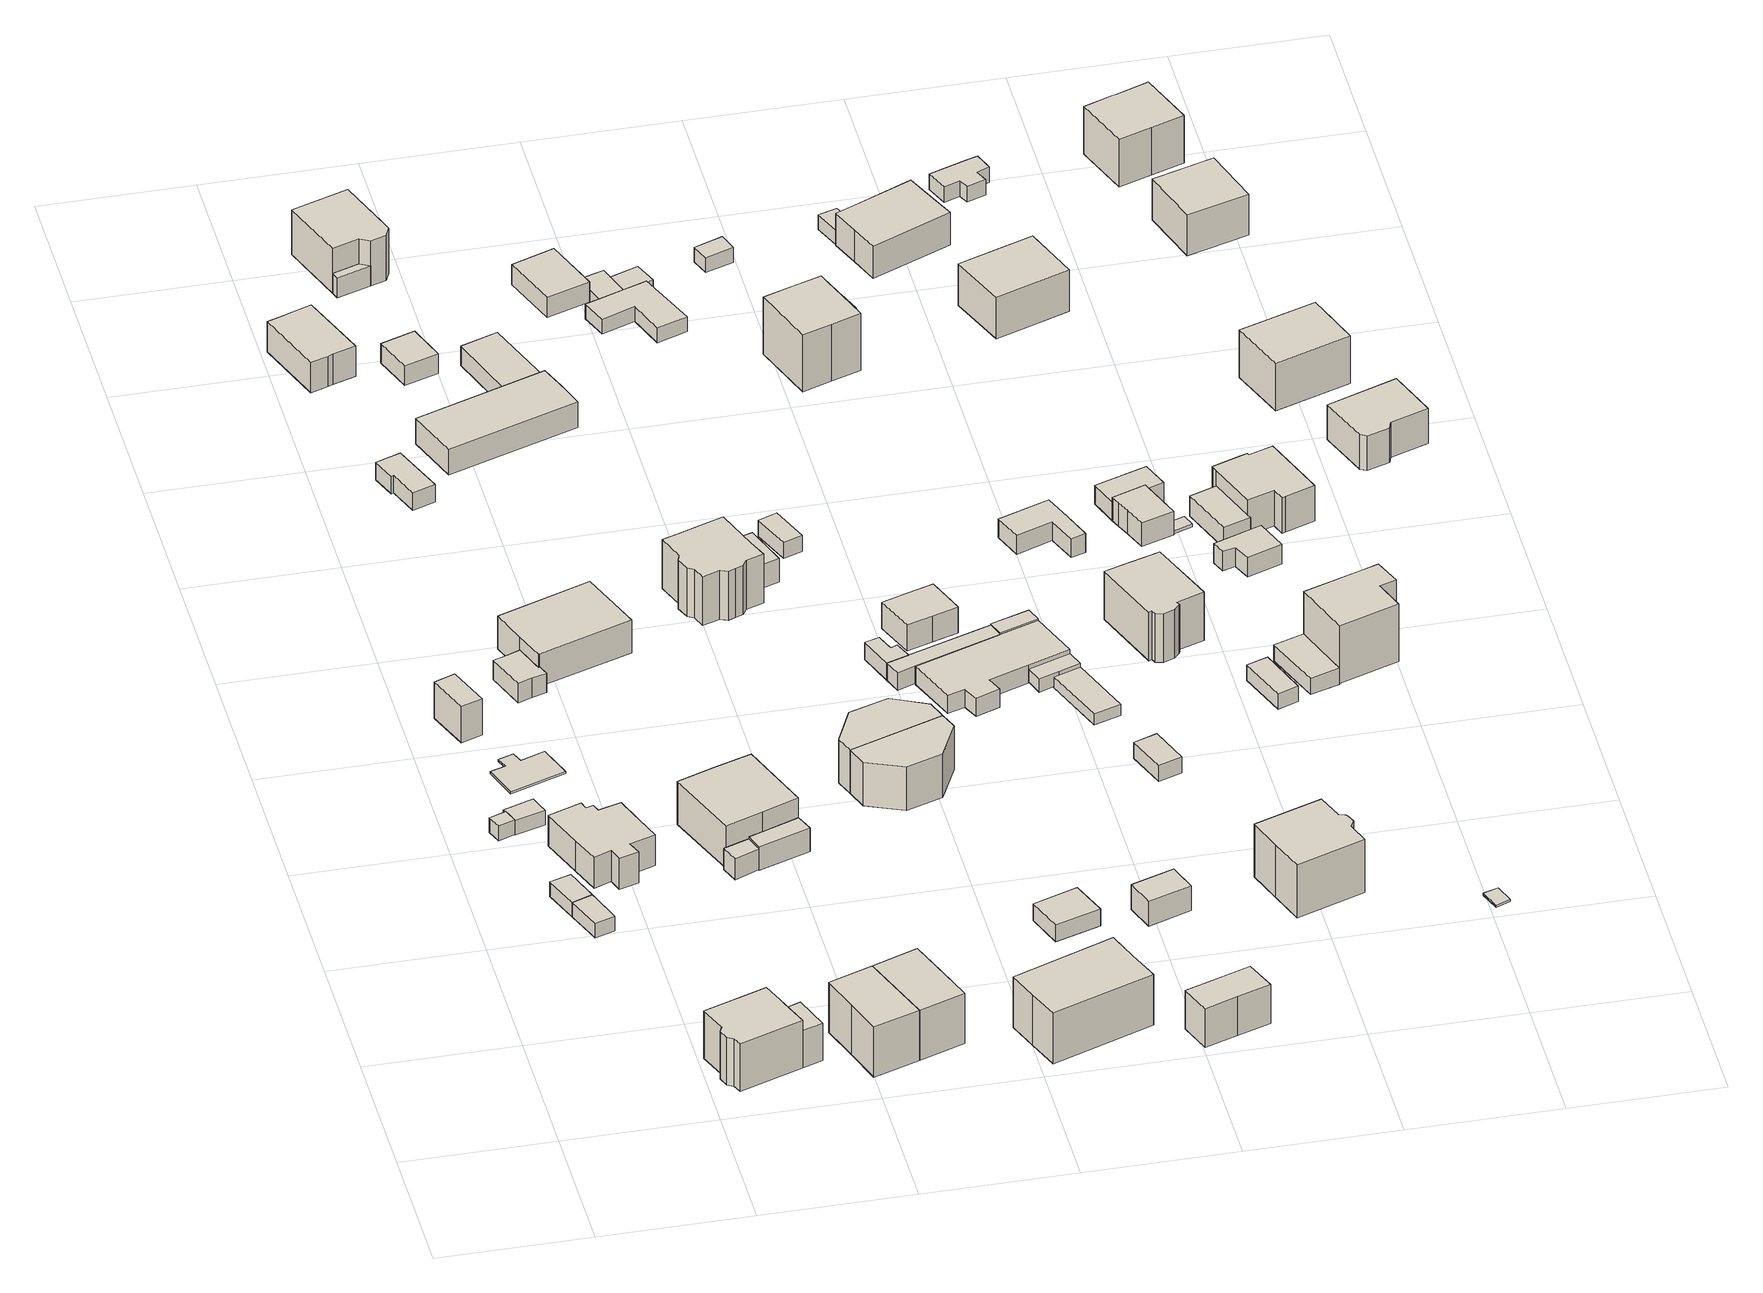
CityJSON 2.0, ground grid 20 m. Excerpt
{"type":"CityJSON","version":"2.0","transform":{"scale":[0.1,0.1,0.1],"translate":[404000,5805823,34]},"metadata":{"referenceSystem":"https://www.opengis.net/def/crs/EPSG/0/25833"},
"CityObjects":{
"building1":{"type":"Building","attributes":{"Gemeindeschluessel":"11000009","BezugspunktDach":"2200","function":"51009_1610","measuredHeight":2.17,"storeysAboveGround":0},"address":[{"country":"Germany","locality":"Berlin"}],"geometry":[{"type":"Solid","lod":"1","boundaries":[[[[0,1,2,3]],[[4,5,6,7]],[[4,7,3,2]],[[5,4,2,1]],[[6,5,1,0]],[[7,6,0,3]]]]}]},
"building2":{"type":"Building","attributes":{"Gemeindeschluessel":"11000009","BezugspunktDach":"2200","function":"51009_1610","measuredHeight":2.19,"storeysAboveGround":0},"address":[{"country":"Germany","locality":"Berlin"}],"geometry":[{"type":"Solid","lod":"1","boundaries":[[[[8,9,10,11]],[[12,13,14,15]],[[12,15,11,10]],[[13,12,10,9]],[[14,13,9,8]],[[15,14,8,11]]]]}]},
"building3":{"type":"Building","attributes":{"Gemeindeschluessel":"11000009","BezugspunktDach":"2200","function":"31001_2000","measuredHeight":2.16,"storeysAboveGround":1},"address":[{"country":"Germany","locality":"Berlin","thoroughfareNumber":"123 (2)","thoroughfareName":"Sandbacher Weg"}],"geometry":[{"type":"Solid","lod":"1","boundaries":[[[[16,17,9,8]],[[13,18,19,14]],[[13,14,8,9]],[[18,13,9,17]],[[19,18,17,16]],[[14,19,16,8]]]]}]},
"building4":{"type":"Building","attributes":{"Gemeindeschluessel":"11000009","BezugspunktDach":"2200","function":"31001_2000","measuredHeight":3.09,"storeysAboveGround":1},"address":[{"country":"Germany","locality":"Berlin","thoroughfareNumber":"123 (1)","thoroughfareName":"Sandbacher Weg"}],"geometry":[{"type":"Solid","lod":"1","boundaries":[[[[2,20,1,21,22,23,24,25]],[[26,27,28,29,5,30,4,31]],[[26,31,25,24]],[[27,26,24,23]],[[28,27,23,22]],[[29,28,22,21]],[[5,29,21,1]],[[30,5,1,20]],[[4,30,20,2]],[[31,4,2,25]]]]}]},
"building5":{"type":"Building","attributes":{"Gemeindeschluessel":"11000009","function":"31001_1010"},"address":[{"country":"Germany","locality":"Berlin","thoroughfareNumber":"122A","thoroughfareName":"Sandbacher Weg"}],"children":["building5-1","building5-2"]},
"building5-1":{"type":"BuildingPart","attributes":{"BezugspunktDach":"2200","measuredHeight":8.67,"storeysAboveGround":1},"parents":["building5"],"geometry":[{"type":"MultiSurface","lod":"1","boundaries":[[[32,33,34,35,36,37,38,39,40,41,42]],[[43,44,45,46,47,48,49,50,51,52,53]],[[43,53,42,41]],[[44,43,41,40]],[[54,55,44,40,39]],[[56,54,45,39,38]],[[47,46,38,37]],[[48,47,37,36]],[[49,48,36,35]],[[50,49,35,34]],[[51,50,34,33]],[[52,51,33,32]],[[53,52,32,42]],[[45,44,55,54]],[[46,45,54,56]]]}]},
"building5-2":{"type":"BuildingPart","attributes":{"BezugspunktDach":"2200","measuredHeight":5.59,"storeysAboveGround":1},"parents":["building5"],"geometry":[{"type":"MultiSurface","lod":"1","boundaries":[[[56,57,58,55]],[[59,60,46,44]],[[59,44,55,58]],[[60,59,58,57]],[[46,60,57,56]],[[46,45,44]],[[44,45,54,55]],[[56,54,45,46]]]}]},
"building6":{"type":"Building","attributes":{"Gemeindeschluessel":"11000009","BezugspunktDach":"2200","function":"51009_1610","measuredHeight":5.76,"storeysAboveGround":0},"address":[{"country":"Germany","locality":"Berlin"}],"geometry":[{"type":"Solid","lod":"1","boundaries":[[[[61,62,63,64]],[[65,66,67,68]],[[65,68,64,63]],[[66,65,63,62]],[[67,66,62,61]],[[68,67,61,64]]]]}]},
"building7":{"type":"Building","attributes":{"Gemeindeschluessel":"11000009","BezugspunktDach":"2200","function":"31001_1010","measuredHeight":5.98,"storeysAboveGround":1},"address":[{"country":"Germany","locality":"Berlin","thoroughfareNumber":"123","thoroughfareName":"Sandbacher Weg"}],"geometry":[{"type":"Solid","lod":"1","boundaries":[[[[69,70,71,72,73,74,75,76,77,78,79,80,81,82]],[[83,84,85,86,87,88,89,90,91,92,93,94,95,96]],[[83,96,82,81]],[[84,83,81,80]],[[85,84,80,79]],[[86,85,79,78]],[[87,86,78,77]],[[88,87,77,76]],[[89,88,76,75]],[[90,89,75,74]],[[91,90,74,73]],[[92,91,73,72]],[[93,92,72,71]],[[94,93,71,70]],[[95,94,70,69]],[[96,95,69,82]]]]}]},
"building8":{"type":"Building","attributes":{"Gemeindeschluessel":"11000009","BezugspunktDach":"2200","function":"31001_1010","measuredHeight":0.311,"storeysAboveGround":1},"address":[{"country":"Germany","locality":"Berlin","thoroughfareNumber":"23 (2)","thoroughfareName":"Parchwitzer Straße"}],"geometry":[{"type":"Solid","lod":"1","boundaries":[[[[97,98,99,100,101,102,103,104]],[[105,106,107,108,109,110,111,112]],[[105,112,104,103]],[[106,105,103,102]],[[107,106,102,101]],[[108,107,101,100]],[[109,108,100,99]],[[110,109,99,98]],[[111,110,98,97]],[[112,111,97,104]]]]}]},
"building9":{"type":"Building","attributes":{"Gemeindeschluessel":"11000009","BezugspunktDach":"2200","function":"31001_2463","measuredHeight":3.2,"storeysAboveGround":1},"address":[{"country":"Germany","locality":"Berlin","thoroughfareNumber":"21 (1)","thoroughfareName":"Parchwitzer Straße"}],"geometry":[{"type":"Solid","lod":"1","boundaries":[[[[113,114,115,116,117,118,119,120]],[[121,122,123,124,125,126,127,128]],[[121,128,120,119]],[[122,121,119,118]],[[123,122,118,117]],[[124,123,117,116]],[[125,124,116,115]],[[126,125,115,114]],[[127,126,114,113]],[[128,127,113,120]]]]}]},
"building10":{"type":"Building","attributes":{"Gemeindeschluessel":"11000009","BezugspunktDach":"2200","function":"31001_1010","measuredHeight":9.54,"storeysAboveGround":1},"address":[{"country":"Germany","locality":"Berlin","thoroughfareNumber":"124","thoroughfareName":"Sandbacher Weg"}],"geometry":[{"type":"Solid","lod":"1","boundaries":[[[[129,130,131,132,133,134]],[[135,136,137,138,139,140]],[[135,140,134,133]],[[136,135,133,132]],[[137,136,132,131]],[[138,137,131,130]],[[139,138,130,129]],[[140,139,129,134]]]]}]},
"building11":{"type":"Building","attributes":{"Gemeindeschluessel":"11000009","BezugspunktDach":"2200","function":"31001_1010","measuredHeight":9.49,"storeysAboveGround":1},"address":[{"country":"Germany","locality":"Berlin","thoroughfareNumber":"124A","thoroughfareName":"Sandbacher Weg"}],"geometry":[{"type":"Solid","lod":"1","boundaries":[[[[131,141,142,143,133]],[[144,145,146,137,135]],[[144,135,133,143]],[[145,144,143,142]],[[146,145,142,141]],[[137,146,141,131]],[[135,137,131,133]]]]}]},
"building12":{"type":"Building","attributes":{"Gemeindeschluessel":"11000009","BezugspunktDach":"2200","function":"31001_2463","measuredHeight":2.62,"storeysAboveGround":1},"address":[{"country":"Germany","locality":"Berlin","thoroughfareNumber":"22 (1)","thoroughfareName":"Parchwitzer Straße"}],"geometry":[{"type":"Solid","lod":"1","boundaries":[[[[147,148,149,150,151,152]],[[153,154,155,156,157,158]],[[153,158,152,151]],[[154,153,151,150]],[[155,154,150,149]],[[156,155,149,148]],[[157,156,148,147]],[[158,157,147,152]]]]}]},
"building13":{"type":"Building","attributes":{"Gemeindeschluessel":"11000009","BezugspunktDach":"2200","function":"31001_1010","measuredHeight":6.2,"storeysAboveGround":1},"address":[{"country":"Germany","locality":"Berlin","thoroughfareNumber":"21","thoroughfareName":"Parchwitzer Straße"}],"geometry":[{"type":"Solid","lod":"1","boundaries":[[[[159,160,161,162,163,164]],[[165,166,124,123,122,167]],[[165,167,164,163]],[[166,165,163,162]],[[124,166,162,161]],[[123,124,161,160]],[[122,123,160,159]],[[167,122,159,164]]]]}]},
"building14":{"type":"Building","attributes":{"Gemeindeschluessel":"11000009","function":"31001_1010"},"address":[{"country":"Germany","locality":"Berlin","thoroughfareNumber":"125","thoroughfareName":"Sandbacher Weg"}],"children":["building14-1","building14-2","building14-3"]},
"building14-1":{"type":"BuildingPart","attributes":{"BezugspunktDach":"2200","measuredHeight":9.34,"storeysAboveGround":2},"parents":["building14"],"geometry":[{"type":"MultiSurface","lod":"1","boundaries":[[[168,169,170,171,172,173]],[[174,175,176,177,178,179]],[[174,179,173,172]],[[175,174,172,171]],[[176,175,171,170]],[[180,181,170,169]],[[182,183,184,180,177,169,168]],[[178,185,186,187,188,189]],[[179,178,168,173]],[[177,176,181,180]],[[177,180,184,186,185]],[[189,188,187,183,182]]]}]},
"building14-2":{"type":"BuildingPart","attributes":{"BezugspunktDach":"2200","measuredHeight":3.43,"storeysAboveGround":2},"parents":["building14"],"geometry":[{"type":"MultiSurface","lod":"1","boundaries":[[[190,191,181,184]],[[176,192,193,186]],[[192,176,181,191]],[[193,192,191,190]],[[183,194,195,187,186,193,190,184]],[[176,177,180,181]],[[184,180,177,186]],[[187,195,194,183]]]}]},
"building14-3":{"type":"BuildingPart","attributes":{"BezugspunktDach":"2200","measuredHeight":3.07,"storeysAboveGround":2},"parents":["building14"],"geometry":[{"type":"Solid","lod":"1","boundaries":[[[[196,194,183,182,197]],[[188,187,195,198,199]],[[188,199,197,182]],[[198,195,194,196]],[[199,198,196,197]],[[187,188,182,183]],[[195,187,183,194]]]]}]},
"building15":{"type":"Building","attributes":{"Gemeindeschluessel":"11000009","BezugspunktDach":"2200","function":"31001_1010","measuredHeight":5.2,"storeysAboveGround":1},"address":[{"country":"Germany","locality":"Berlin","thoroughfareNumber":"39","thoroughfareName":"Wiesenstraße"}],"geometry":[{"type":"Solid","lod":"1","boundaries":[[[[200,201,202,203,204,205,206,207]],[[208,209,210,211,212,213,214,215]],[[208,215,207,206]],[[209,208,206,205]],[[210,209,205,204]],[[211,210,204,203]],[[212,211,203,202]],[[213,212,202,201]],[[214,213,201,200]],[[215,214,200,207]]]]}]},
"building16":{"type":"Building","attributes":{"Gemeindeschluessel":"11000009","BezugspunktDach":"2200","function":"31001_2463","measuredHeight":2.83,"storeysAboveGround":1},"address":[{"country":"Germany","locality":"Berlin","thoroughfareNumber":"39A (2)","thoroughfareName":"Wiesenstraße"}],"geometry":[{"type":"Solid","lod":"1","boundaries":[[[[216,217,218,219]],[[220,221,222,223]],[[220,223,219,218]],[[221,220,218,217]],[[222,221,217,216]],[[223,222,216,219]]]]}]},
"building17":{"type":"Building","attributes":{"Gemeindeschluessel":"11000009","BezugspunktDach":"2200","function":"51009_1610","measuredHeight":3,"storeysAboveGround":0},"address":[{"country":"Germany","locality":"Berlin"}],"geometry":[{"type":"Solid","lod":"1","boundaries":[[[[224,225,226,227]],[[228,229,230,231]],[[228,231,227,226]],[[229,228,226,225]],[[230,229,225,224]],[[231,230,224,227]]]]}]},
"building18":{"type":"Building","attributes":{"Gemeindeschluessel":"11000009","BezugspunktDach":"2200","function":"31001_1010","measuredHeight":4.65,"storeysAboveGround":1},"address":[{"country":"Germany","locality":"Berlin","thoroughfareNumber":"20","thoroughfareName":"Parchwitzer Straße"}],"geometry":[{"type":"Solid","lod":"1","boundaries":[[[[232,233,234,235,236]],[[237,238,239,240,241]],[[237,241,236,235]],[[238,237,235,234]],[[239,238,234,233]],[[240,239,233,232]],[[241,240,232,236]]]]}]},
"building19":{"type":"Building","attributes":{"Gemeindeschluessel":"11000009","BezugspunktDach":"2200","function":"31001_1010","measuredHeight":6.67,"storeysAboveGround":1},"address":[{"country":"Germany","locality":"Berlin","thoroughfareNumber":"39A","thoroughfareName":"Wiesenstraße"}],"geometry":[{"type":"Solid","lod":"1","boundaries":[[[[242,243,244,245,246,247,248,249]],[[250,251,252,253,229,228,231,254]],[[250,254,249,248]],[[251,250,248,247]],[[252,251,247,246]],[[253,252,246,245]],[[229,253,245,244]],[[228,229,244,243]],[[231,228,243,242]],[[254,231,242,249]]]]}]},
"building20":{"type":"Building","attributes":{"Gemeindeschluessel":"11000009","BezugspunktDach":"2200","function":"31001_1010","measuredHeight":8.47,"storeysAboveGround":2},"address":[{"country":"Germany","locality":"Berlin","thoroughfareNumber":"126","thoroughfareName":"Sandbacher Weg"}],"geometry":[{"type":"Solid","lod":"1","boundaries":[[[[255,256,257,258,259,260]],[[261,262,263,264,265,266]],[[261,266,260,259]],[[262,261,259,258]],[[263,262,258,257]],[[264,263,257,256]],[[265,264,256,255]],[[266,265,255,260]]]]}]},
"building21":{"type":"Building","attributes":{"Gemeindeschluessel":"11000009","BezugspunktDach":"2200","function":"31001_2000","measuredHeight":2.95,"storeysAboveGround":1},"address":[{"country":"Germany","locality":"Berlin","thoroughfareNumber":"20 (1)","thoroughfareName":"Parchwitzer Straße"}],"geometry":[{"type":"Solid","lod":"1","boundaries":[[[[267,268,269,270]],[[271,237,272,273]],[[271,273,270,269]],[[237,271,269,268]],[[272,237,268,267]],[[273,272,267,270]]]]}]},
"building22":{"type":"Building","attributes":{"Gemeindeschluessel":"11000009","BezugspunktDach":"2200","function":"31001_1010","measuredHeight":9.82,"storeysAboveGround":1},"address":[{"country":"Germany","locality":"Berlin","thoroughfareNumber":"19","thoroughfareName":"Parchwitzer Straße"}],"geometry":[{"type":"Solid","lod":"1","boundaries":[[[[274,275,276,277,278,279,280,281,282,283,284,285,286,287,288,289]],[[290,291,292,293,294,295,296,297,298,299,300,301,302,303,304,305]],[[290,305,289,288]],[[291,290,288,287]],[[292,291,287,286]],[[293,292,286,285]],[[294,293,285,284]],[[295,294,284,283]],[[296,295,283,282]],[[297,296,282,281]],[[298,297,281,280]],[[299,298,280,279]],[[300,299,279,278]],[[301,300,278,277]],[[302,301,277,276]],[[303,302,276,275]],[[304,303,275,274]],[[305,304,274,289]]]]}]},
"building23":{"type":"Building","attributes":{"Gemeindeschluessel":"11000009","BezugspunktDach":"2200","function":"31001_1010","measuredHeight":6.46,"storeysAboveGround":1},"address":[{"country":"Germany","locality":"Berlin","thoroughfareNumber":"127","thoroughfareName":"Sandbacher Weg"}],"geometry":[{"type":"Solid","lod":"1","boundaries":[[[[306,307,308,309,310,311]],[[312,313,314,315,316,317]],[[312,317,311,310]],[[313,312,310,309]],[[314,313,309,308]],[[315,314,308,307]],[[316,315,307,306]],[[317,316,306,311]]]]}]},
"building24":{"type":"Building","attributes":{"Gemeindeschluessel":"11000009","BezugspunktDach":"2200","function":"31001_1010","measuredHeight":6.48,"storeysAboveGround":1},"address":[{"country":"Germany","locality":"Berlin","thoroughfareNumber":"127A","thoroughfareName":"Sandbacher Weg"}],"geometry":[{"type":"Solid","lod":"1","boundaries":[[[[311,310,318,319,320,321]],[[322,323,324,312,317,325]],[[322,325,321,320]],[[323,322,320,319]],[[324,323,319,318]],[[312,324,318,310]],[[317,312,310,311]],[[325,317,311,321]]]]}]},
"building25":{"type":"Building","attributes":{"Gemeindeschluessel":"11000009","BezugspunktDach":"2200","function":"31001_2000","measuredHeight":2.47,"storeysAboveGround":1},"address":[{"country":"Germany","locality":"Berlin","thoroughfareNumber":"126 (1)","thoroughfareName":"Sandbacher Weg"}],"geometry":[{"type":"Solid","lod":"1","boundaries":[[[[326,327,328,329]],[[330,331,332,333]],[[330,333,329,328]],[[331,330,328,327]],[[332,331,327,326]],[[333,332,326,329]]]]}]},
"building26":{"type":"Building","attributes":{"Gemeindeschluessel":"11000009","BezugspunktDach":"2200","function":"51009_1611","measuredHeight":4.93,"storeysAboveGround":0},"address":[{"country":"Germany","locality":"Berlin"}],"geometry":[{"type":"Solid","lod":"1","boundaries":[[[[334,335,336,337]],[[338,339,340,341]],[[338,341,337,336]],[[339,338,336,335]],[[340,339,335,334]],[[341,340,334,337]]]]}]},
"building27":{"type":"Building","attributes":{"Gemeindeschluessel":"11000009","BezugspunktDach":"2200","function":"31001_1010","measuredHeight":7.18,"storeysAboveGround":1},"address":[{"country":"Germany","locality":"Berlin","thoroughfareNumber":"128 (1)","thoroughfareName":"Sandbacher Weg"}],"geometry":[{"type":"Solid","lod":"1","boundaries":[[[[342,343,344,345,346]],[[347,348,349,350,351]],[[347,351,346,345]],[[348,347,345,344]],[[349,348,344,343]],[[350,349,343,342]],[[351,350,342,346]]]]}]},
"building28":{"type":"Building","attributes":{"Gemeindeschluessel":"11000009","BezugspunktDach":"2200","function":"31001_2000","measuredHeight":2.65,"storeysAboveGround":1},"address":[{"country":"Germany","locality":"Berlin","thoroughfareNumber":"17 (2)","thoroughfareName":"Parchwitzer Straße"}],"geometry":[{"type":"Solid","lod":"1","boundaries":[[[[352,353,354,355,356,357]],[[358,359,360,361,362,363]],[[358,363,357,356]],[[359,358,356,355]],[[360,359,355,354]],[[361,360,354,353]],[[362,361,353,352]],[[363,362,352,357]]]]}]},
"building29":{"type":"Building","attributes":{"Gemeindeschluessel":"11000009","BezugspunktDach":"2200","function":"31001_2463","measuredHeight":2.31,"storeysAboveGround":1},"address":[{"country":"Germany","locality":"Berlin","thoroughfareNumber":"17 (1)","thoroughfareName":"Parchwitzer Straße"}],"geometry":[{"type":"Solid","lod":"1","boundaries":[[[[364,365,366,367]],[[368,369,370,371]],[[368,371,367,366]],[[369,368,366,365]],[[370,369,365,364]],[[371,370,364,367]]]]}]},
"building30":{"type":"Building","attributes":{"Gemeindeschluessel":"11000009","BezugspunktDach":"2200","function":"31001_2463","measuredHeight":3.29,"storeysAboveGround":1},"address":[{"country":"Germany","locality":"Berlin","thoroughfareNumber":"40","thoroughfareName":"Wiesenstraße"}],"geometry":[{"type":"Solid","lod":"1","boundaries":[[[[372,373,374,375]],[[376,377,378,379]],[[376,379,375,374]],[[377,376,374,373]],[[378,377,373,372]],[[379,378,372,375]]]]}]},
"building31":{"type":"Building","attributes":{"Gemeindeschluessel":"11000009","BezugspunktDach":"2200","function":"31001_1313","measuredHeight":3.63,"storeysAboveGround":1},"address":[{"country":"Germany","locality":"Berlin","thoroughfareNumber":"128","thoroughfareName":"Sandbacher Weg"}],"geometry":[{"type":"Solid","lod":"1","boundaries":[[[[380,381,382,383]],[[384,385,386,387]],[[384,387,383,382]],[[385,384,382,381]],[[386,385,381,380]],[[387,386,380,383]]]]}]},
"building32":{"type":"Building","attributes":{"Gemeindeschluessel":"11000009","BezugspunktDach":"2200","function":"31001_2000","measuredHeight":2.67,"storeysAboveGround":1},"address":[{"country":"Germany","locality":"Berlin","thoroughfareNumber":"129 (3)","thoroughfareName":"Sandbacher Weg"}],"geometry":[{"type":"Solid","lod":"1","boundaries":[[[[388,389,390,391,353,352]],[[361,392,393,394,395,362]],[[361,362,352,353]],[[392,361,353,391]],[[393,392,391,390]],[[394,393,390,389]],[[395,394,389,388]],[[362,395,388,352]]]]}]},
"building33":{"type":"Building","attributes":{"Gemeindeschluessel":"11000009","BezugspunktDach":"2200","function":"31001_2000","measuredHeight":1.96,"storeysAboveGround":1},"address":[{"country":"Germany","locality":"Berlin","thoroughfareNumber":"41A (2)","thoroughfareName":"Wiesenstraße"}],"geometry":[{"type":"Solid","lod":"1","boundaries":[[[[396,397,398,399,400,401]],[[402,403,404,405,377,406]],[[402,406,401,400]],[[403,402,400,399]],[[404,403,399,398]],[[405,404,398,397]],[[377,405,397,396]],[[406,377,396,401]]]]}]},
"building34":{"type":"Building","attributes":{"Gemeindeschluessel":"11000009","BezugspunktDach":"2200","function":"31001_1010","measuredHeight":4.38,"storeysAboveGround":1},"address":[{"country":"Germany","locality":"Berlin","thoroughfareNumber":"17","thoroughfareName":"Parchwitzer Straße"}],"geometry":[{"type":"Solid","lod":"1","boundaries":[[[[407,408,409,410,411,412]],[[413,414,415,416,417,418]],[[413,418,412,411]],[[414,413,411,410]],[[415,414,410,409]],[[416,415,409,408]],[[417,416,408,407]],[[418,417,407,412]]]]}]},
"building35":{"type":"Building","attributes":{"Gemeindeschluessel":"11000009","BezugspunktDach":"2200","function":"31001_2000","measuredHeight":2.21,"storeysAboveGround":1},"address":[{"country":"Germany","locality":"Berlin","thoroughfareNumber":"18","thoroughfareName":"Parchwitzer Straße"}],"geometry":[{"type":"Solid","lod":"1","boundaries":[[[[419,420,421,422,423,424,425,426,427]],[[428,429,430,431,432,433,434,435,436]],[[428,436,427,426]],[[429,428,426,425]],[[430,429,425,424]],[[431,430,424,423]],[[432,431,423,422]],[[433,432,422,421]],[[434,433,421,420]],[[435,434,420,419]],[[436,435,419,427]]]]}]},
"building36":{"type":"Building","attributes":{"Gemeindeschluessel":"11000009","function":"31001_1010"},"address":[{"country":"Germany","locality":"Berlin","thoroughfareNumber":"129","thoroughfareName":"Sandbacher Weg"}],"children":["building36-1","building36-2"]},
"building36-1":{"type":"BuildingPart","attributes":{"BezugspunktDach":"2200","measuredHeight":5.51,"storeysAboveGround":1},"parents":["building36"],"geometry":[{"type":"MultiSurface","lod":"1","boundaries":[[[437,438,439,440,441,442,443,444,390,445,389]],[[446,447,448,449,450,451,452,453,454,455,456]],[[446,456,389,445]],[[447,446,445,390]],[[449,448,444,443]],[[450,449,443,442]],[[451,450,442,441]],[[452,451,441,440]],[[453,452,440,439]],[[454,453,439,438]],[[455,454,438,437]],[[456,455,437,389]],[[448,447,390,444,457]]]}]},
"building36-2":{"type":"BuildingPart","attributes":{"BezugspunktDach":"2200","measuredHeight":2.91,"storeysAboveGround":1},"parents":["building36"],"geometry":[{"type":"Solid","lod":"1","boundaries":[[[[458,459,460,461]],[[462,448,447,463]],[[462,463,461,460]],[[448,462,460,459]],[[447,390,444,448,459,458]],[[463,447,458,461]],[[448,444,390,447]]]]}]},
"building37":{"type":"Building","attributes":{"Gemeindeschluessel":"11000009","BezugspunktDach":"2200","function":"31001_2000","measuredHeight":1.93,"storeysAboveGround":1},"address":[{"country":"Germany","locality":"Berlin","thoroughfareNumber":"41A (1)","thoroughfareName":"Wiesenstraße"}],"geometry":[{"type":"Solid","lod":"1","boundaries":[[[[398,464,465,466,467,399]],[[468,469,470,471,404,403]],[[468,403,399,467]],[[469,468,467,466]],[[470,469,466,465]],[[471,470,465,464]],[[404,471,464,398]],[[403,404,398,399]]]]}]},
"building38":{"type":"Building","attributes":{"Gemeindeschluessel":"11000009","BezugspunktDach":"2200","function":"51009_1610","measuredHeight":3.07,"storeysAboveGround":0},"address":[{"country":"Germany","locality":"Berlin"}],"geometry":[{"type":"Solid","lod":"1","boundaries":[[[[472,473,474,475,476,477]],[[478,479,480,481,482,483]],[[478,483,477,476]],[[479,478,476,475]],[[480,479,475,474]],[[481,480,474,473]],[[482,481,473,472]],[[483,482,472,477]]]]}]},
"building39":{"type":"Building","attributes":{"Gemeindeschluessel":"11000009","BezugspunktDach":"2200","function":"31001_2000","measuredHeight":3.09,"storeysAboveGround":1},"address":[{"country":"Germany","locality":"Berlin","thoroughfareNumber":"129 (1)","thoroughfareName":"Sandbacher Weg"}],"geometry":[{"type":"Solid","lod":"1","boundaries":[[[[484,485,486,487]],[[488,489,490,491]],[[488,491,487,486]],[[489,488,486,485]],[[490,489,485,484]],[[491,490,484,487]]]]}]},
"building40":{"type":"Building","attributes":{"Gemeindeschluessel":"11000009","BezugspunktDach":"2200","function":"31001_2000","measuredHeight":2.8,"storeysAboveGround":1},"address":[{"country":"Germany","locality":"Berlin","thoroughfareNumber":"129 (2)","thoroughfareName":"Sandbacher Weg"}],"geometry":[{"type":"Solid","lod":"1","boundaries":[[[[492,493,494,495]],[[496,497,498,499]],[[496,499,495,494]],[[497,496,494,493]],[[498,497,493,492]],[[499,498,492,495]]]]}]},
"building41":{"type":"Building","attributes":{"Gemeindeschluessel":"11000009","BezugspunktDach":"2200","function":"31001_2000","measuredHeight":2.21,"storeysAboveGround":1},"address":[{"country":"Germany","locality":"Berlin","thoroughfareNumber":"41B (1)","thoroughfareName":"Wiesenstraße"}],"geometry":[{"type":"Solid","lod":"1","boundaries":[[[[500,501,502,503]],[[504,505,506,507]],[[504,507,503,502]],[[505,504,502,501]],[[506,505,501,500]],[[507,506,500,503]]]]}]},
"building42":{"type":"Building","attributes":{"Gemeindeschluessel":"11000009","BezugspunktDach":"2200","function":"31001_1010","measuredHeight":10.3,"storeysAboveGround":1},"address":[{"country":"Germany","locality":"Berlin","thoroughfareNumber":"130A","thoroughfareName":"Sandbacher Weg"}],"geometry":[{"type":"Solid","lod":"1","boundaries":[[[[508,509,510,511,512,513,514,515,516,517]],[[518,519,520,521,522,523,524,525,526,527]],[[518,527,517,516]],[[519,518,516,515]],[[520,519,515,514]],[[521,520,514,513]],[[522,521,513,512]],[[523,522,512,511]],[[524,523,511,510]],[[525,524,510,509]],[[526,525,509,508]],[[527,526,508,517]]]]}]},
"building43":{"type":"Building","attributes":{"Gemeindeschluessel":"11000009","function":"31001_1010"},"address":[{"country":"Germany","locality":"Berlin","thoroughfareNumber":"16","thoroughfareName":"Parchwitzer Straße"}],"children":["building43-1","building43-2"]},
"building43-1":{"type":"BuildingPart","attributes":{"BezugspunktDach":"2200","measuredHeight":10.5,"storeysAboveGround":2},"parents":["building43"],"geometry":[{"type":"MultiSurface","lod":"1","boundaries":[[[528,529,530,531,532,533,534,535]],[[536,537,538,539,540,541,542,543]],[[536,543,535,534]],[[537,536,534,533]],[[538,537,533,532]],[[544,545,532,531]],[[539,538,546,547]],[[540,539,531,530],[548,549,544,547]],[[541,540,530,529]],[[542,541,529,528]],[[543,542,528,535]],[[547,546,545,544]],[[544,549,548,547]]]}]},
"building43-2":{"type":"BuildingPart","attributes":{"BezugspunktDach":"2200","measuredHeight":4.7,"storeysAboveGround":2},"parents":["building43"],"geometry":[{"type":"MultiSurface","lod":"1","boundaries":[[[549,550,551,545]],[[552,553,548,546]],[[552,546,545,551]],[[553,552,551,550]],[[548,553,550,549]],[[547,544,545,546]],[[548,549,544,547]]]}]},
"building44":{"type":"Building","attributes":{"Gemeindeschluessel":"11000009","BezugspunktDach":"2200","function":"31001_1010","measuredHeight":2.8,"storeysAboveGround":1},"address":[{"country":"Germany","locality":"Berlin","thoroughfareNumber":"15","thoroughfareName":"Parchwitzer Straße"}],"geometry":[{"type":"Solid","lod":"1","boundaries":[[[[554,555,556,557,558,559,560]],[[561,562,563,564,565,566,567]],[[561,567,560,559]],[[562,561,559,558]],[[563,562,558,557]],[[564,563,557,556]],[[565,564,556,555]],[[566,565,555,554]],[[567,566,554,560]]]]}]},
"building45":{"type":"Building","attributes":{"Gemeindeschluessel":"11000009","BezugspunktDach":"2200","function":"31001_1010","measuredHeight":8.81,"storeysAboveGround":1},"address":[{"country":"Germany","locality":"Berlin","thoroughfareNumber":"131","thoroughfareName":"Sandbacher Weg"}],"geometry":[{"type":"Solid","lod":"1","boundaries":[[[[568,569,570,571,572,573,574,575,576,577,578,579]],[[580,581,582,583,584,585,586,587,588,589,590,591]],[[580,591,579,578]],[[581,580,578,577]],[[582,581,577,576]],[[583,582,576,575]],[[584,583,575,574]],[[585,584,574,573]],[[586,585,573,572]],[[587,586,572,571]],[[588,587,571,570]],[[589,588,570,569]],[[590,589,569,568]],[[591,590,568,579]]]]}]},
"building46":{"type":"Building","attributes":{"Gemeindeschluessel":"11000009","BezugspunktDach":"2200","function":"31001_2463","measuredHeight":2.24,"storeysAboveGround":1},"address":[{"country":"Germany","locality":"Berlin","thoroughfareNumber":"131 (1)","thoroughfareName":"Sandbacher Weg"}],"geometry":[{"type":"Solid","lod":"1","boundaries":[[[[592,593,594,595]],[[596,597,598,599]],[[596,599,595,594]],[[597,596,594,593]],[[598,597,593,592]],[[599,598,592,595]]]]}]},
"building47":{"type":"Building","attributes":{"Gemeindeschluessel":"11000009","BezugspunktDach":"2200","function":"31001_1010","measuredHeight":4.13,"storeysAboveGround":1},"address":[{"country":"Germany","locality":"Berlin","thoroughfareNumber":"13 (1)","thoroughfareName":"Parchwitzer Straße"}],"geometry":[{"type":"Solid","lod":"1","boundaries":[[[[600,601,602,603,604,605,606,607]],[[608,609,610,611,612,613,614,615]],[[608,615,607,606]],[[609,608,606,605]],[[610,609,605,604]],[[611,610,604,603]],[[612,611,603,602]],[[613,612,602,601]],[[614,613,601,600]],[[615,614,600,607]]]]}]},
"building48":{"type":"Building","attributes":{"Gemeindeschluessel":"11000009","BezugspunktDach":"2200","function":"31001_1010","measuredHeight":0.274,"storeysAboveGround":1},"address":[{"country":"Germany","locality":"Berlin","thoroughfareNumber":"134","thoroughfareName":"Sandbacher Weg"}],"geometry":[{"type":"Solid","lod":"1","boundaries":[[[[616,617,618,619]],[[620,621,622,623]],[[620,623,619,618]],[[621,620,618,617]],[[622,621,617,616]],[[623,622,616,619]]]]}]},
"building49":{"type":"Building","attributes":{"Gemeindeschluessel":"11000009","BezugspunktDach":"2200","function":"31001_2463","measuredHeight":2.86,"storeysAboveGround":1},"address":[{"country":"Germany","locality":"Berlin","thoroughfareNumber":"13 (3)","thoroughfareName":"Parchwitzer Straße"}],"geometry":[{"type":"Solid","lod":"1","boundaries":[[[[624,625,626,627,628]],[[629,630,608,615,631]],[[629,631,628,627]],[[630,629,627,626]],[[608,630,626,625]],[[615,608,625,624]],[[631,615,624,628]]]]}]},
"building50":{"type":"Building","attributes":{"Gemeindeschluessel":"11000009","function":"31001_1010"},"address":[{"country":"Germany","locality":"Berlin","thoroughfareNumber":"14","thoroughfareName":"Parchwitzer Straße"}],"children":["building50-1","building50-2"]},
"building50-1":{"type":"BuildingPart","attributes":{"BezugspunktDach":"2200","measuredHeight":6.84,"storeysAboveGround":2},"parents":["building50"],"geometry":[{"type":"MultiSurface","lod":"1","boundaries":[[[632,633,634,635,636,637,638]],[[639,640,641,642,643,644,645]],[[646,647,638,637]],[[639,645,648,649]],[[640,639,637,636]],[[641,640,636,635]],[[642,641,635,634]],[[643,642,634,633]],[[644,643,633,632]],[[645,644,632,638]],[[649,648,647,646]]]}]},
"building50-2":{"type":"BuildingPart","attributes":{"BezugspunktDach":"2200","measuredHeight":2.44,"storeysAboveGround":2},"parents":["building50"],"geometry":[{"type":"Solid","lod":"1","boundaries":[[[[647,646,650,651,652]],[[653,654,649,648,655]],[[653,655,652,651]],[[654,653,651,650]],[[649,654,650,646]],[[655,648,647,652]],[[649,646,647,648]]]]}]},
"building51":{"type":"Building","attributes":{"Gemeindeschluessel":"11000009","BezugspunktDach":"2200","function":"51009_1610","measuredHeight":0.537,"storeysAboveGround":0},"address":[{"country":"Germany","locality":"Berlin"}],"geometry":[{"type":"Solid","lod":"1","boundaries":[[[[656,657,658,659]],[[660,661,662,663]],[[660,663,659,658]],[[661,660,658,657]],[[662,661,657,656]],[[663,662,656,659]]]]}]},
"building52":{"type":"Building","attributes":{"Gemeindeschluessel":"11000009","BezugspunktDach":"2200","function":"31001_2000","measuredHeight":2.9,"storeysAboveGround":1},"address":[{"country":"Germany","locality":"Berlin","thoroughfareNumber":"133 (1)","thoroughfareName":"Sandbacher Weg"}],"geometry":[{"type":"Solid","lod":"1","boundaries":[[[[664,665,666,667,668,669]],[[670,671,672,673,674,675]],[[670,675,669,668]],[[671,670,668,667]],[[672,671,667,666]],[[673,672,666,665]],[[674,673,665,664]],[[675,674,664,669]]]]}]},
"building53":{"type":"Building","attributes":{"Gemeindeschluessel":"11000009","function":"31001_1010"},"address":[{"country":"Germany","locality":"Berlin","thoroughfareNumber":"133","thoroughfareName":"Sandbacher Weg"}],"children":["building53-1","building53-2"]},
"building53-1":{"type":"BuildingPart","attributes":{"BezugspunktDach":"2200","measuredHeight":11.23,"storeysAboveGround":3},"parents":["building53"],"geometry":[{"type":"MultiSurface","lod":"1","boundaries":[[[676,677,678,679,680,681,682]],[[683,684,685,686,687,688,689]],[[683,689,682,681]],[[684,683,681,680]],[[685,684,680,679]],[[686,685,679,678]],[[687,686,678,677]],[[688,687,677,676]],[[690,691,692,676,682]],[[689,688,692,691,690]]]}]},
"building53-2":{"type":"BuildingPart","attributes":{"BezugspunktDach":"2200","measuredHeight":2.39,"storeysAboveGround":3},"parents":["building53"],"geometry":[{"type":"MultiSurface","lod":"1","boundaries":[[[693,691,690,694]],[[695,696,697,698]],[[695,698,694,690]],[[696,695,690,689,688]],[[697,696,691,693]],[[698,697,693,694]],[[688,689,690,691]]]}]},
"building54":{"type":"Building","attributes":{"Gemeindeschluessel":"11000009","BezugspunktDach":"2200","function":"31001_2463","measuredHeight":2.96,"storeysAboveGround":1},"address":[{"country":"Germany","locality":"Berlin","thoroughfareNumber":"13 (2)","thoroughfareName":"Parchwitzer Straße"}],"geometry":[{"type":"Solid","lod":"1","boundaries":[[[[699,700,701,702,703]],[[704,705,706,707,708]],[[704,708,703,702]],[[705,704,702,701]],[[706,705,701,700]],[[707,706,700,699]],[[708,707,699,703]]]]}]},
"building55":{"type":"Building","attributes":{"Gemeindeschluessel":"11000009","BezugspunktDach":"2200","function":"31001_1010","measuredHeight":9.07,"storeysAboveGround":1},"address":[{"country":"Germany","locality":"Berlin","thoroughfareNumber":"14A","thoroughfareName":"Parchwitzer Straße"}],"geometry":[{"type":"Solid","lod":"1","boundaries":[[[[709,710,711,712,713]],[[714,715,716,717,718]],[[714,718,713,712]],[[715,714,712,711]],[[716,715,711,710]],[[717,716,710,709]],[[718,717,709,713]]]]}]},
"building56":{"type":"Building","attributes":{"Gemeindeschluessel":"11000009","BezugspunktDach":"2200","function":"31001_1010","measuredHeight":6.09,"storeysAboveGround":2},"address":[{"country":"Germany","locality":"Berlin","thoroughfareNumber":"13","thoroughfareName":"Parchwitzer Straße"}],"geometry":[{"type":"Solid","lod":"1","boundaries":[[[[719,720,721,722,723,724,725,726,727,728,729,730]],[[731,732,733,734,735,736,737,738,739,705,704,740]],[[731,740,730,729]],[[732,731,729,728]],[[733,732,728,727]],[[734,733,727,726]],[[735,734,726,725]],[[736,735,725,724]],[[737,736,724,723]],[[738,737,723,722]],[[739,738,722,721]],[[705,739,721,720]],[[704,705,720,719]],[[740,704,719,730]]]]}]},
"building57":{"type":"Building","attributes":{"Gemeindeschluessel":"11000009","BezugspunktDach":"2200","function":"31001_2000","measuredHeight":2.29,"storeysAboveGround":1},"address":[{"country":"Germany","locality":"Berlin","thoroughfareNumber":"14 (1)","thoroughfareName":"Parchwitzer Straße"}],"geometry":[{"type":"Solid","lod":"1","boundaries":[[[[741,742,743,744,745,746,747,748,749]],[[750,751,752,753,754,755,756,757,758]],[[750,758,749,748]],[[751,750,748,747]],[[752,751,747,746]],[[753,752,746,745]],[[754,753,745,744]],[[755,754,744,743]],[[756,755,743,742]],[[757,756,742,741]],[[758,757,741,749]]]]}]},
"building58":{"type":"Building","attributes":{"Gemeindeschluessel":"11000009","BezugspunktDach":"2200","function":"31001_1010","measuredHeight":8.94,"storeysAboveGround":1},"address":[{"country":"Germany","locality":"Berlin","thoroughfareNumber":"12","thoroughfareName":"Birkenstraße"}],"geometry":[{"type":"Solid","lod":"1","boundaries":[[[[759,760,761,762,763]],[[764,765,766,767,768]],[[764,768,763,762]],[[765,764,762,761]],[[766,765,761,760]],[[767,766,760,759]],[[768,767,759,763]]]]}]},
"building59":{"type":"Building","attributes":{"Gemeindeschluessel":"11000009","BezugspunktDach":"2200","function":"31001_2140","measuredHeight":1.86,"storeysAboveGround":1},"address":[{"country":"Germany","locality":"Berlin","thoroughfareNumber":"11 (1)","thoroughfareName":"Birkenstraße"}],"geometry":[{"type":"Solid","lod":"1","boundaries":[[[[769,770,771,772]],[[773,774,775,776]],[[773,776,772,771]],[[774,773,771,770]],[[775,774,770,769]],[[776,775,769,772]]]]}]},
"building60":{"type":"Building","attributes":{"Gemeindeschluessel":"11000009","BezugspunktDach":"2200","function":"31001_1010","measuredHeight":6.99,"storeysAboveGround":1},"address":[{"country":"Germany","locality":"Berlin","thoroughfareNumber":"11","thoroughfareName":"Birkenstraße"}],"geometry":[{"type":"Solid","lod":"1","boundaries":[[[[777,778,779,780,781,782,783]],[[784,785,786,787,788,789,790]],[[784,790,783,782]],[[785,784,782,781]],[[786,785,781,780]],[[787,786,780,779]],[[788,787,779,778]],[[789,788,778,777]],[[790,789,777,783]]]]}]},
"building61":{"type":"Building","attributes":{"Gemeindeschluessel":"11000009","BezugspunktDach":"2200","function":"31001_1010","measuredHeight":9,"storeysAboveGround":1},"address":[{"country":"Germany","locality":"Berlin","thoroughfareNumber":"13","thoroughfareName":"Birkenstraße"}],"geometry":[{"type":"Solid","lod":"1","boundaries":[[[[791,792,793,794,795,796,797]],[[798,799,800,801,802,803,804]],[[798,804,797,796]],[[799,798,796,795]],[[800,799,795,794]],[[801,800,794,793]],[[802,801,793,792]],[[803,802,792,791]],[[804,803,791,797]]]]}]},
"building62":{"type":"Building","attributes":{"Gemeindeschluessel":"11000009","BezugspunktDach":"2200","function":"31001_1010","measuredHeight":7.79,"storeysAboveGround":1},"address":[{"country":"Germany","locality":"Berlin","thoroughfareNumber":"12A","thoroughfareName":"Birkenstraße"}],"geometry":[{"type":"Solid","lod":"1","boundaries":[[[[805,806,807,808,809]],[[810,811,812,813,814]],[[810,814,809,808]],[[811,810,808,807]],[[812,811,807,806]],[[813,812,806,805]],[[814,813,805,809]]]]}]}
},
"vertices":[
[59,597,39],[81,605,39],[74,624,39],[52,616,39],[74,624,17],[81,605,17],[59,597,17],[52,616,17],
[112,427,38],[139,437,38],[123,483,38],[95,474,38],[123,483,16],[139,437,16],[112,427,16],[95,474,16],
[130,379,38],[156,388,38],[156,388,16],[130,379,16],
[77,616,39],[81,604,39],[121,616,39],[116,629,39],[112,642,39],[72,628,39],[112,642,17],[116,629,17],[121,616,17],[81,604,17],[77,616,17],[72,628,17],
[218,74,87],[217,72,87],[214,66,87],[219,52,87],[227,47,87],[232,35,87],[316,66,87],[302,103,87],[299,113,87],[288,141,87],[204,111,87],[288,141,16],[299,113,16],[302,103,16],[316,66,16],[232,35,16],[227,47,16],[219,52,16],[214,66,16],[217,72,16],[218,74,16],[204,111,16],[302,103,72],[299,113,72],[316,66,72],
[343,75,72],[326,123,72],[326,123,16],[343,75,16],
[60,806,68],[88,816,68],[67,873,68],[39,862,68],[67,873,14],[88,816,14],[60,806,14],[39,862,14],
[137,518,61],[151,480,61],[174,489,61],[180,471,61],[206,479,61],[199,497,61],[233,509,61],[220,545,61],[207,582,61],[177,573,61],[173,584,61],[163,581,61],[160,592,61],[116,576,61],[160,592,15],[163,581,15],[173,584,15],[177,573,15],[207,582,15],[220,545,15],[233,509,15],[199,497,15],[206,479,15],[180,471,15],[174,489,15],[151,480,15],[137,518,15],[116,576,15],
[95,691,17],[169,717,17],[153,763,17],[121,751,17],[115,766,17],[95,759,17],[101,744,17],[80,737,17],[101,744,14],[95,759,14],[115,766,14],[121,751,14],[153,763,14],[169,717,14],[95,691,14],[80,737,14],
[145,873,41],[164,880,41],[183,886,41],[178,900,41],[176,899,41],[162,939,41],[144,932,41],[126,926,41],[144,932,12],[162,939,12],[176,899,12],[178,900,12],[183,886,12],[164,880,12],[145,873,12],[126,926,12],
[380,80,90],[396,30,90],[457,51,90],[439,102,90],[421,152,90],[363,131,90],[421,152,15],[439,102,15],[457,51,15],[396,30,15],[380,80,15],[363,131,15],
[518,73,90],[500,124,90],[482,175,90],[482,175,15],[500,124,15],[518,73,15],
[89,1323,38],[92,1324,38],[107,1284,38],[137,1295,38],[110,1367,38],[77,1355,38],[110,1367,12],[137,1295,12],[107,1284,12],[92,1324,12],[89,1323,12],[77,1355,12],
[162,939,61],[176,899,61],[178,900,61],[301,943,61],[269,1031,61],[145,986,61],[269,1031,12],[301,943,12],[145,986,12],
[316,487,77],[365,505,77],[413,523,77],[377,623,77],[327,606,77],[278,588,77],[327,606,13],[377,623,13],[413,523,13],[365,505,13],[316,487,13],[278,588,13],[365,505,48],[413,523,48],[316,487,45],[346,498,45],[346,498,48],[362,504,13],[346,498,13],[346,498,14],[316,487,14],[316,487,40],
[354,475,48],[422,499,48],[422,499,13],[354,475,13],[354,475,45],[354,475,14],
[321,461,45],[312,485,45],[321,461,14],[312,485,14],
[40,1548,55],[63,1556,55],[70,1559,55],[100,1569,55],[66,1663,55],[36,1652,55],[29,1649,55],[7,1641,55],[29,1649,10],[36,1652,10],[66,1663,10],[100,1569,10],[70,1559,10],[63,1556,10],[40,1548,10],[7,1641,10],
[154,1539,38],[199,1554,38],[181,1606,38],[136,1590,38],[181,1606,9],[199,1554,9],[154,1539,9],[136,1590,9],
[113,1730,40],[158,1745,40],[145,1752,40],[110,1740,40],[145,1752,10],[158,1745,10],[113,1730,10],[110,1740,10],
[166,1349,47],[339,1410,47],[327,1446,47],[314,1481,47],[141,1420,47],[314,1481,9],[327,1446,9],[339,1410,9],[166,1349,9],[141,1420,9],
[110,1740,77],[145,1752,77],[158,1745,77],[179,1752,77],[185,1765,77],[180,1780,77],[154,1854,77],[79,1828,77],[154,1854,10],[180,1780,10],[185,1765,10],[179,1752,10],[79,1828,10],
[598,55,88],[614,13,88],[749,64,88],[733,106,88],[718,148,88],[583,96,88],[718,148,12],[733,106,12],[749,64,12],[614,13,12],[598,55,12],[583,96,12],
[263,1463,38],[314,1481,38],[278,1582,38],[229,1564,38],[278,1582,9],[263,1463,9],[229,1564,9],
[379,1030,83],[376,1021,83],[383,1003,83],[391,998,83],[397,981,83],[420,989,83],[430,985,83],[440,989,83],[450,993,83],[456,1002,83],[479,1010,83],[469,1036,83],[448,1095,83],[428,1088,83],[387,1073,83],[366,1066,83],[387,1073,10],[428,1088,10],[448,1095,10],[469,1036,10],[479,1010,10],[456,1002,10],[450,993,10],[440,989,10],[430,985,10],[420,989,10],[397,981,10],[391,998,10],[383,1003,10],[376,1021,10],[379,1030,10],[366,1066,10],
[506,580,75],[555,559,75],[603,576,75],[629,628,75],[620,652,75],[496,608,75],[620,652,10],[629,628,10],[603,576,10],[555,559,10],[506,580,10],[496,608,10],
[611,678,75],[564,701,75],[511,683,75],[487,632,75],[511,683,10],[564,701,10],[611,678,10],[487,632,10],
[671,256,37],[731,276,37],[713,325,37],[654,304,37],[713,325,12],[731,276,12],[671,256,12],[654,304,12],
[469,1036,44],[507,1049,44],[487,1108,44],[448,1095,44],[487,1108,9],[507,1049,9],[469,1036,9],[448,1095,9],
[800,7,69],[844,23,69],[888,38,69],[872,80,69],[785,49,69],[872,80,11],[888,38,11],[844,23,11],[800,7,11],[785,49,11],
[590,825,35],[619,835,35],[610,858,35],[601,854,35],[592,878,35],[573,872,35],[592,878,9],[601,854,9],[610,858,9],[619,835,9],[590,825,9],[573,872,9],
[523,1096,32],[548,1105,32],[528,1157,32],[503,1147,32],[528,1157,8],[548,1105,8],[523,1096,8],[503,1147,8],
[351,1634,41],[408,1654,41],[381,1730,41],[324,1709,41],[381,1730,11],[408,1654,11],[351,1634,11],[324,1709,11],
[788,265,47],[845,285,47],[832,323,47],[775,303,47],[832,323,10],[845,285,10],[788,265,10],[775,303,10],
[598,802,35],[622,811,35],[736,852,35],[729,873,35],[729,873,9],[736,852,9],[622,811,9],[598,802,9],
[408,1654,30],[416,1630,30],[448,1642,30],[438,1673,30],[433,1688,30],[400,1677,30],[433,1688,11],[438,1673,11],[448,1642,11],[416,1630,11],[400,1677,11],
[627,879,47],[661,891,47],[695,902,47],[676,954,47],[642,943,47],[607,931,47],[642,943,8],[676,954,8],[695,902,8],[661,891,8],[627,879,8],[607,931,8],
[409,1588,32],[453,1605,32],[470,1556,32],[510,1571,32],[478,1653,32],[471,1650,32],[448,1642,32],[416,1630,32],[396,1623,32],[416,1630,10],[448,1642,10],[471,1650,10],[478,1653,10],[510,1571,10],[470,1556,10],[453,1605,10],[409,1588,10],[396,1623,10],
[647,744,35],[670,752,35],[679,731,35],[711,743,35],[703,764,35],[756,784,35],[811,804,35],[787,870,35],[705,841,35],[705,841,8],[736,852,8],[787,870,8],[811,804,8],[756,784,8],[703,764,8],[711,743,8],[679,731,8],[670,752,8],[647,744,8],[622,811,8],[787,870,17],
[736,852,37],[787,870,37],[780,890,37],[729,873,37],[780,890,8],[729,873,8],
[471,1650,30],[478,1653,30],[487,1656,30],[475,1687,30],[475,1687,11],[487,1656,11],[478,1653,11],[471,1650,11],
[764,761,29],[791,771,29],[819,781,29],[811,804,29],[783,794,29],[756,784,29],[783,794,9],[811,804,9],[819,781,9],[791,771,9],[764,761,9],[756,784,9],
[814,683,24],[850,695,24],[819,781,24],[783,768,24],[819,781,8],[850,695,8],[814,683,8],[783,768,8],
[865,553,32],[896,564,32],[877,617,32],[846,606,32],[877,617,8],[896,564,8],[865,553,8],[846,606,8],
[558,1682,33],[595,1695,33],[587,1720,33],[549,1706,33],[587,1720,11],[595,1695,11],[558,1682,11],[549,1706,11],
[951,291,87],[967,245,87],[1058,278,87],[1048,308,87],[1053,318,87],[1050,326,87],[1047,332,87],[1038,335,87],[1025,370,87],[935,338,87],[1025,370,8],[1038,335,8],[1047,332,8],[1050,326,8],[1053,318,8],[1048,308,8],[1058,278,8],[967,245,8],[951,291,8],[935,338,8],
[621,1428,89],[660,1442,89],[699,1456,89],[674,1526,89],[672,1532,89],[669,1541,89],[630,1528,89],[591,1514,89],[630,1528,4],[669,1541,4],[672,1532,4],[674,1526,4],[699,1456,4],[660,1442,4],[621,1428,4],[591,1514,4],[674,1526,58],[672,1532,58],[672,1532,11],[674,1526,11],[683,1500,11],[683,1500,58],
[705,1509,58],[693,1541,58],[693,1541,11],[705,1509,11],
[799,1043,36],[847,1061,36],[862,1022,36],[881,1029,36],[867,1068,36],[853,1106,36],[785,1081,36],[853,1106,8],[867,1068,8],[881,1029,8],[862,1022,8],[847,1061,8],[799,1043,8],[785,1081,8],
[906,791,84],[910,793,84],[913,786,84],[923,784,84],[938,790,84],[945,798,84],[946,799,84],[943,804,84],[980,817,84],[946,909,84],[909,897,84],[872,885,84],[909,897,12],[946,909,12],[980,817,12],[943,804,12],[946,799,12],[945,798,12],[938,790,12],[923,784,12],[913,786,12],[910,793,12],[906,791,12],[872,885,12],
[1037,663,33],[1064,673,33],[1041,739,33],[1013,729,33],[1041,739,10],[1064,673,10],[1037,663,10],[1013,729,10],
[931,1069,45],[938,1052,45],[949,1023,45],[992,1038,45],[987,1051,45],[981,1068,45],[970,1098,45],[926,1082,45],[970,1098,10],[981,1068,10],[987,1051,10],[992,1038,10],[949,1023,10],[938,1052,10],[931,1069,10],[926,1082,10],
[1205,208,15],[1224,216,15],[1215,243,15],[1195,236,15],[1215,243,12],[1224,216,12],[1205,208,12],[1195,236,12],
[926,1082,38],[970,1098,38],[995,1107,38],[982,1144,38],[913,1120,38],[982,1144,10],[995,1107,10],[913,1120,10],
[738,1664,59],[752,1626,59],[858,1673,59],[842,1710,59],[826,1748,59],[748,1713,59],[723,1702,59],[748,1713,11],[826,1748,11],[842,1710,11],[858,1673,11],[752,1626,11],[738,1664,11],[723,1702,11],[748,1713,34],[723,1702,34],[723,1702,12],[748,1713,12],
[734,1745,34],[722,1741,34],[709,1737,34],[722,1741,12],[734,1745,12],[709,1737,12],
[992,1038,16],[1017,1047,16],[1011,1064,16],[986,1055,16],[1011,1064,11],[1017,1047,11],[992,1038,11],[986,1055,11],
[1033,952,40],[1050,957,40],[1060,933,40],[1106,950,40],[1090,994,40],[1026,970,40],[1090,994,11],[1106,950,11],[1060,933,11],[1050,957,11],[1033,952,11],[1026,970,11],
[1121,698,96],[1200,726,96],[1186,767,96],[1208,775,96],[1194,811,96],[1173,804,96],[1094,776,96],[1173,804,10],[1194,811,10],[1208,775,10],[1186,767,10],[1200,726,10],[1121,698,10],[1094,776,10],[1094,776,33],[1121,698,33],[1121,698,22],
[1082,685,33],[1054,762,33],[1094,776,9],[1121,698,9],[1082,685,9],[1054,762,9],
[1045,999,40],[1081,1012,40],[1079,1017,40],[1055,1084,40],[1019,1071,40],[1055,1084,10],[1079,1017,10],[1081,1012,10],[1045,999,10],[1019,1071,10],
[870,1472,74],[968,1508,74],[940,1585,74],[890,1567,74],[840,1549,74],[890,1567,12],[940,1585,12],[968,1508,12],[870,1472,12],[840,1549,12],
[1055,1084,63],[1079,1017,63],[1114,1029,63],[1120,1012,63],[1125,1014,63],[1164,1028,63],[1132,1118,63],[1129,1117,63],[1100,1107,63],[1099,1110,63],[1091,1107,63],[1052,1093,63],[1091,1107,10],[1099,1110,10],[1100,1107,10],[1129,1117,10],[1132,1118,10],[1164,1028,10],[1125,1014,10],[1120,1012,10],[1114,1029,10],[1052,1093,10],
[870,1760,33],[891,1768,33],[897,1755,33],[922,1764,33],[915,1781,33],[932,1788,33],[923,1813,33],[908,1808,33],[858,1790,33],[908,1808,10],[923,1813,10],[932,1788,10],[915,1781,10],[922,1764,10],[897,1755,10],[891,1768,10],[870,1760,10],[858,1790,10],
[1167,1258,81],[1267,1293,81],[1254,1331,81],[1241,1369,81],[1139,1334,81],[1241,1369,10],[1254,1331,10],[1267,1293,10],[1167,1258,10],[1139,1334,10],
[1238,1200,29],[1270,1211,29],[1260,1238,29],[1228,1227,29],[1260,1238,11],[1270,1211,11],[1238,1200,11],[1228,1227,11],
[1240,1119,62],[1248,1115,62],[1278,1125,62],[1282,1135,62],[1332,1153,62],[1308,1221,62],[1215,1187,62],[1308,1221,10],[1332,1153,10],[1282,1135,10],[1278,1125,10],[1248,1115,10],[1240,1119,10],[1215,1187,10],
[1083,1746,80],[1127,1762,80],[1170,1777,80],[1143,1853,80],[1100,1837,80],[1095,1836,80],[1056,1821,80],[1095,1836,9],[1100,1837,9],[1143,1853,9],[1170,1777,9],[1127,1762,9],[1083,1746,9],[1056,1821,9],
[1132,1590,71],[1214,1615,71],[1189,1697,71],[1148,1684,71],[1107,1671,71],[1148,1684,10],[1189,1697,10],[1214,1615,10],[1132,1590,10],[1107,1671,10]
]}
